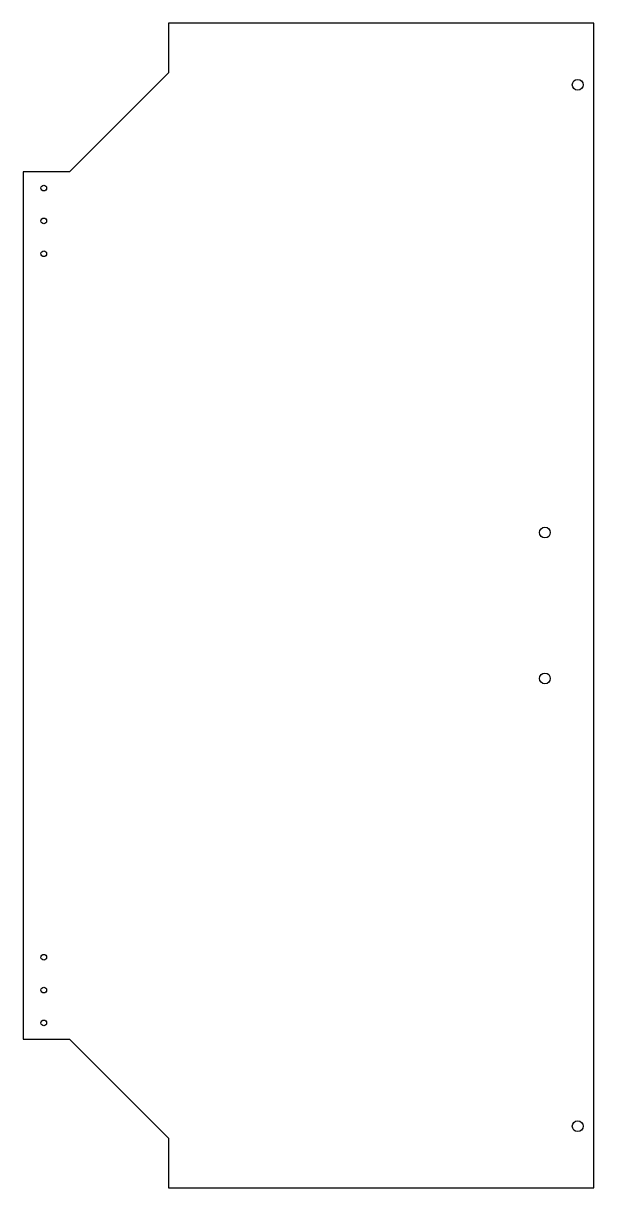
# Model space of a CAD drawing. Header units: millimetres. Extents: x -174 to 174, y -355 to 355.
import ezdxf

# ---------------------------------------------------------------- set-up
doc = ezdxf.new("R2010")
doc.units = ezdxf.units.MM
doc.layers.add('CUTOUTS', color=1, linetype='CONTINUOUS')
doc.layers.add('PERIMETER', color=5, linetype='CONTINUOUS')

msp = doc.modelspace()

# ---------------------------------------------------------------- linework, layer by layer
at = {"layer": 'CUTOUTS'}
for centre, radius in [((164.12, 317.5), 3.3), ((-161.38, 254.5), 1.75), ((-161.38, 234.5), 1.75), ((-161.38, 214.5), 1.75), ((144.12, 44.5), 3.3), ((144.12, -44.5), 3.3), ((-161.38, -214.5), 1.75), ((-161.38, -234.5), 1.75), ((-161.38, -254.5), 1.75), ((164.12, -317.5), 3.3)]:
    msp.add_circle(centre, radius, dxfattribs=at)
at = {"layer": 'PERIMETER'}
for p, q in [((173.87, 355), (-85.38, 355)), ((173.87, -355), (173.87, 355)), ((-85.38, 355), (-85.38, 324.8)), ((-85.38, 324.8), (-145.67, 264.5)), ((-145.67, 264.5), (-173.88, 264.5)), ((-173.88, 264.5), (-173.88, -264.5)), ((-173.88, -264.5), (-145.67, -264.5)), ((-145.67, -264.5), (-85.38, -324.8)), ((-85.38, -324.8), (-85.38, -355)), ((-85.38, -355), (173.87, -355))]:
    msp.add_line(p, q, dxfattribs=at)

doc.saveas('drawing.dxf')
